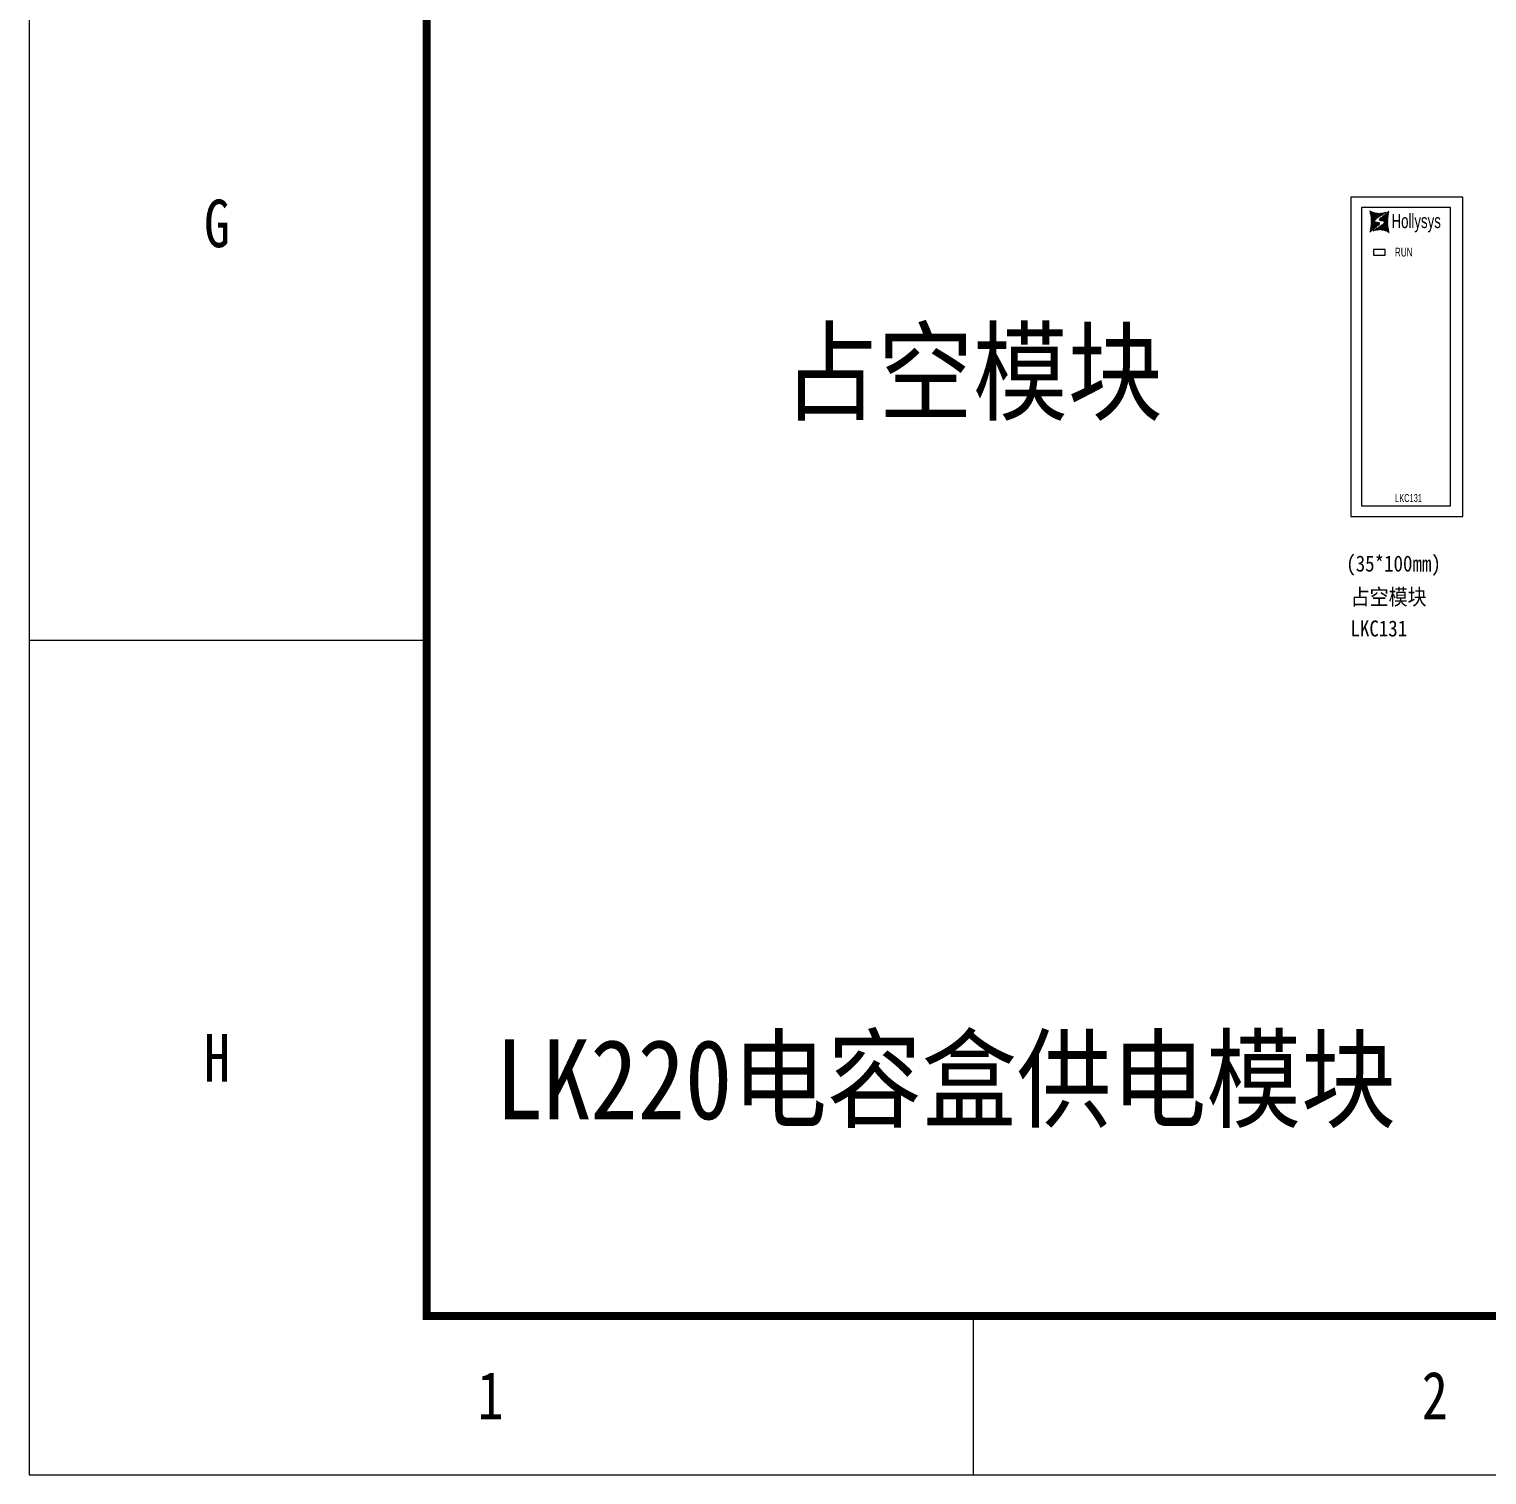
# Model space of a CAD drawing. Header units: millimetres. Extents: x 33157 to 59611, y -29750 to 1750.
# Drawn here: x 53105.8 to 53561.9, y -340.5 to 112 of the extents above; entities that cross this region are included whole.
import ezdxf

# ---------------------------------------------------------------- set-up
doc = ezdxf.new("R2010")
doc.units = ezdxf.units.MM
doc.layers.get('0').update_dxf_attribs({"lineweight": 18})
doc.layers.add('细实线', color=7, linetype='Continuous', lineweight=20)
doc.styles.add('HZ', font='arial.ttf')
doc.styles.get("Standard").update_dxf_attribs({"font": ''})
doc.styles.add('STYLE1', font='')
doc.styles.get('Standard').set_extended_font_data('宋体')
doc.styles.get('STYLE1').set_extended_font_data('宋体')

# ---------------------------------------------------------------- blocks, each defined once
blk = doc.blocks.new('和利时横图框')
for p, q in [((50221.27, 530.46), (50096.91, 530.46)), ((50392.38, 269.31), (50392.38, 319.05))]:
    blk.add_line(p, q)
blk.add_lwpolyline([(50096.91, 269.31), (53051.59, 269.31), (53051.59, 2358.48), (50096.91, 2358.48)], close=True)
blk.add_lwpolyline([(50221.27, 319.05, 2.49, 2.49, 0), (53001.84, 319.05, 2.49, 2.49, 0), (53001.84, 2308.73, 2.49, 2.49, 0), (50221.27, 2308.73, 2.49, 2.49, 0)], format="xyseb", close=True)
at = {"width": 0.8}
for s, p in [('G', (50151.63, 653.57)), ('H', (50151.63, 392.42)), ('1', (50237.18, 286.72)), ('2', (50532.65, 286.72))]:
    blk.add_text(s, height=14.92, dxfattribs=at).set_placement(p)
at = {"style": 'HZ'}
for tag, p, height in [('北京和利时自动化驱动技术有限公司', (51649.92, 520.69), 24.79), ('图纸阶段', (52857.22, 518.92), 24.79), ('图纸名称', (52301.11, 424.67), 42.5), ('会签人', (51825.94, 376.93), 24)]:
    blk.add_attdef(tag, p, '', height=height, dxfattribs=at)
at = {"color": 3, "style": 'HZ'}
for tag, p, height in [('工程名称', (52244.96, 517.73), 28.33), ('设计人', (51828.2, 464.14), 24), ('设计时间', (52033.27, 464.54), 24), ('审核人', (51826.82, 419.74), 24), ('设计时间', (52033.27, 421.17), 24), ('图纸编号', (52420.84, 373.66), 24.79), ('批准人', (51828.28, 330.45), 24), ('设计时间', (52033.27, 331.46), 24)]:
    blk.add_attdef(tag, p, '', height=height, dxfattribs=at)
at = {"color": 0, "style": 'HZ'}
blk.add_attdef('页码', (52501.6, 331.93), '', height=20, dxfattribs=at)
blk = doc.blocks.new('*X60')
at = {"color": 0}
for p, q in [((55134.99, 368.65), (55136.4, 370.07)), ((55135.01, 368.53), (55137.27, 370.78)), ((55135.08, 368.45), (55138, 371.37)), ((55135.19, 368.4), (55137.98, 371.19)), ((55135.32, 368.38), (55137.95, 371.01)), ((55135.46, 368.37), (55137.92, 370.83)), ((55135.59, 368.35), (55137.89, 370.65)), ((55135.73, 368.33), (55137.86, 370.47)), ((55135.86, 368.32), (55137.83, 370.29)), ((55136, 368.3), (55137.81, 370.11)), ((55136.12, 368.27), (55137.78, 369.93)), ((55136.23, 368.23), (55137.75, 369.75)), ((55136.33, 368.18), (55137.72, 369.57)), ((55133.01, 365.16), (55133.08, 365.23)), ((55133.22, 365.22), (55133.53, 365.53)), ((55133.44, 365.28), (55133.99, 365.84)), ((55133.65, 365.35), (55134.45, 366.15)), ((55133.86, 365.41), (55134.91, 366.45)), ((55134.05, 365.45), (55135.37, 366.76)), ((55134.22, 365.46), (55135.82, 367.06)), ((55134.39, 365.48), (55137.66, 368.75)), ((55134.56, 365.5), (55137.66, 368.6)), ((55134.73, 365.51), (55137.66, 368.45)), ((55134.89, 365.53), (55137.66, 368.3)), ((55135.02, 368.84), (55135.53, 369.35)), ((55135.06, 365.54), (55137.66, 368.15)), ((55135.19, 365.52), (55137.66, 367.99)), ((55135.33, 365.51), (55137.66, 367.84)), ((55135.47, 365.5), (55137.67, 367.69)), ((55135.61, 365.49), (55137.67, 367.54)), ((55135.75, 365.48), (55137.67, 367.39)), ((55135.89, 365.46), (55137.67, 367.24)), ((55136.03, 365.45), (55137.67, 367.09)), ((55136.15, 365.42), (55137.67, 366.94)), ((55136.27, 365.39), (55137.69, 366.8)), ((55136.39, 365.36), (55137.71, 366.67)), ((55136.41, 368.11), (55137.69, 369.39)), ((55136.48, 368.02), (55137.66, 369.21)), ((55136.51, 365.32), (55137.73, 366.54)), ((55136.52, 367.91), (55137.66, 369.05)), ((55136.53, 367.77), (55137.66, 368.9)), ((55136.63, 365.29), (55137.75, 366.42)), ((55136.75, 365.26), (55137.78, 366.29)), ((55136.86, 365.22), (55137.8, 366.16)), ((55136.98, 365.19), (55137.82, 366.03)), ((55137.1, 365.16), (55137.84, 365.9)), ((55137.2, 365.1), (55137.86, 365.77)), ((55137.3, 365.05), (55137.88, 365.64)), ((55137.4, 365), (55137.91, 365.51)), ((55137.5, 364.95), (55137.93, 365.38)), ((55137.61, 364.9), (55137.95, 365.25)), ((55137.71, 364.85), (55137.97, 365.12)), ((55137.81, 364.8), (55137.99, 364.99)), ((55137.91, 364.75), (55138.02, 364.86)), ((55138.01, 364.7), (55138.04, 364.73))]:
    blk.add_line(p, q, dxfattribs=at)
blk = doc.blocks.new('*X61')
at = {"color": 0}
for p, q in [((55132.05, 371.48), (55132.09, 371.52)), ((55132.07, 371.35), (55132.19, 371.47)), ((55132.09, 371.22), (55132.29, 371.42)), ((55132.12, 371.09), (55132.39, 371.37)), ((55132.14, 370.96), (55132.49, 371.32)), ((55132.16, 370.83), (55132.6, 371.27)), ((55132.18, 370.7), (55132.7, 371.22)), ((55132.2, 370.57), (55132.8, 371.17)), ((55132.23, 370.44), (55132.9, 371.12)), ((55132.25, 370.32), (55133, 371.07)), ((55132.27, 370.19), (55133.12, 371.04)), ((55132.29, 370.06), (55133.24, 371)), ((55132.31, 369.93), (55133.36, 370.97)), ((55132.34, 369.8), (55133.48, 370.94)), ((55132.36, 369.67), (55133.59, 370.9)), ((55132.38, 369.54), (55133.71, 370.87)), ((55132.4, 369.41), (55133.83, 370.83)), ((55132.42, 369.27), (55133.95, 370.8)), ((55132.42, 369.12), (55134.08, 370.78)), ((55132.42, 368.97), (55134.22, 370.77)), ((55132.42, 368.82), (55134.35, 370.75)), ((55132.42, 368.67), (55134.49, 370.74)), ((55132.42, 368.52), (55134.63, 370.73)), ((55132.42, 368.37), (55134.77, 370.72)), ((55132.42, 368.21), (55134.91, 370.7)), ((55132.42, 367.91), (55135.22, 370.7)), ((55132.42, 368.06), (55135.05, 370.69)), ((55132.43, 367.46), (55135.72, 370.75)), ((55132.43, 367.61), (55135.55, 370.74)), ((55132.43, 367.76), (55135.38, 370.72)), ((55134.33, 369.21), (55135.89, 370.77)), ((55134.79, 369.51), (55136.06, 370.79)), ((55135.24, 369.82), (55136.25, 370.83)), ((55135.7, 370.13), (55136.47, 370.89)), ((55136.16, 370.43), (55136.68, 370.96)), ((55136.62, 370.74), (55136.9, 371.02)), ((55137.08, 371.05), (55137.11, 371.08)), ((55132.08, 364.84), (55135.02, 367.78)), ((55132.11, 365.02), (55134.91, 367.82)), ((55132.13, 365.2), (55134.78, 367.84)), ((55132.16, 365.38), (55134.65, 367.86)), ((55132.19, 365.56), (55134.51, 367.88)), ((55132.22, 365.74), (55134.38, 367.89)), ((55132.25, 365.92), (55134.24, 367.91)), ((55132.28, 366.1), (55134.11, 367.93)), ((55132.3, 366.28), (55133.98, 367.95)), ((55132.33, 366.46), (55133.87, 367.99)), ((55132.36, 366.64), (55133.77, 368.04)), ((55132.39, 366.82), (55133.68, 368.11)), ((55132.42, 367), (55133.62, 368.19)), ((55132.43, 367.31), (55133.56, 368.44)), ((55132.43, 367.16), (55133.57, 368.3)), ((55132.94, 365.55), (55135.08, 367.69)), ((55133.81, 366.27), (55135.1, 367.56)), ((55134.68, 366.98), (55135.04, 367.34))]:
    blk.add_line(p, q, dxfattribs=at)
blk = doc.blocks.new('LKC131')
at = {"layer": '细实线'}
for points in [[(55126.09, 375.77), (55126.09, 275.77), (55161.09, 275.77), (55161.09, 375.77)], [(55129.46, 372.54), (55129.46, 279.1), (55157.26, 279.1), (55157.26, 372.54)], [(55133.13, 359.42), (55133.13, 357.62), (55136.81, 357.62), (55136.81, 359.42)]]:
    blk.add_lwpolyline(points, close=True, dxfattribs=at)
at = {"color": 0}
for name in ['*X61', '*X60']:
    blk.add_blockref(name, (0, 0), dxfattribs=at)
at = {"color": 7, "linetype": 'Continuous', "style": 'HZ', "width": 0.67}
for s, height, p in [('Hollysys', 4.432, (55138.82, 366.09)), ('RUN', 2.737, (55139.86, 357.2)), ('LKC131', 2.488, (55139.94, 280.33))]:
    blk.add_text(s, height=height, dxfattribs=at).set_placement(p)

msp = doc.modelspace()

# ---------------------------------------------------------------- block references
at = {"layer": '细实线'}
for name, p in [('和利时横图框', (3008.87, -609.84)), ('LKC131', (-1606.78, -316.36))]:
    msp.add_blockref(name, p, dxfattribs=at)

# ---------------------------------------------------------------- texts
at = {"color": 0, "style": 'STYLE1', "width": 0.87}
for s, height, p in [('占空模块', 25, (53341.76, -7.83)), ('(35*100mm)', 5, (53517.87, -57.77)), ('占空模块', 5, (53519.26, -68.21)), ('LKC131', 5, (53519.18, -78.1)), ('LK220电容盒供电模块', 25, (53251.78, -229.22))]:
    msp.add_text(s, height=height, dxfattribs=at).set_placement(p)

doc.saveas('drawing.dxf')
